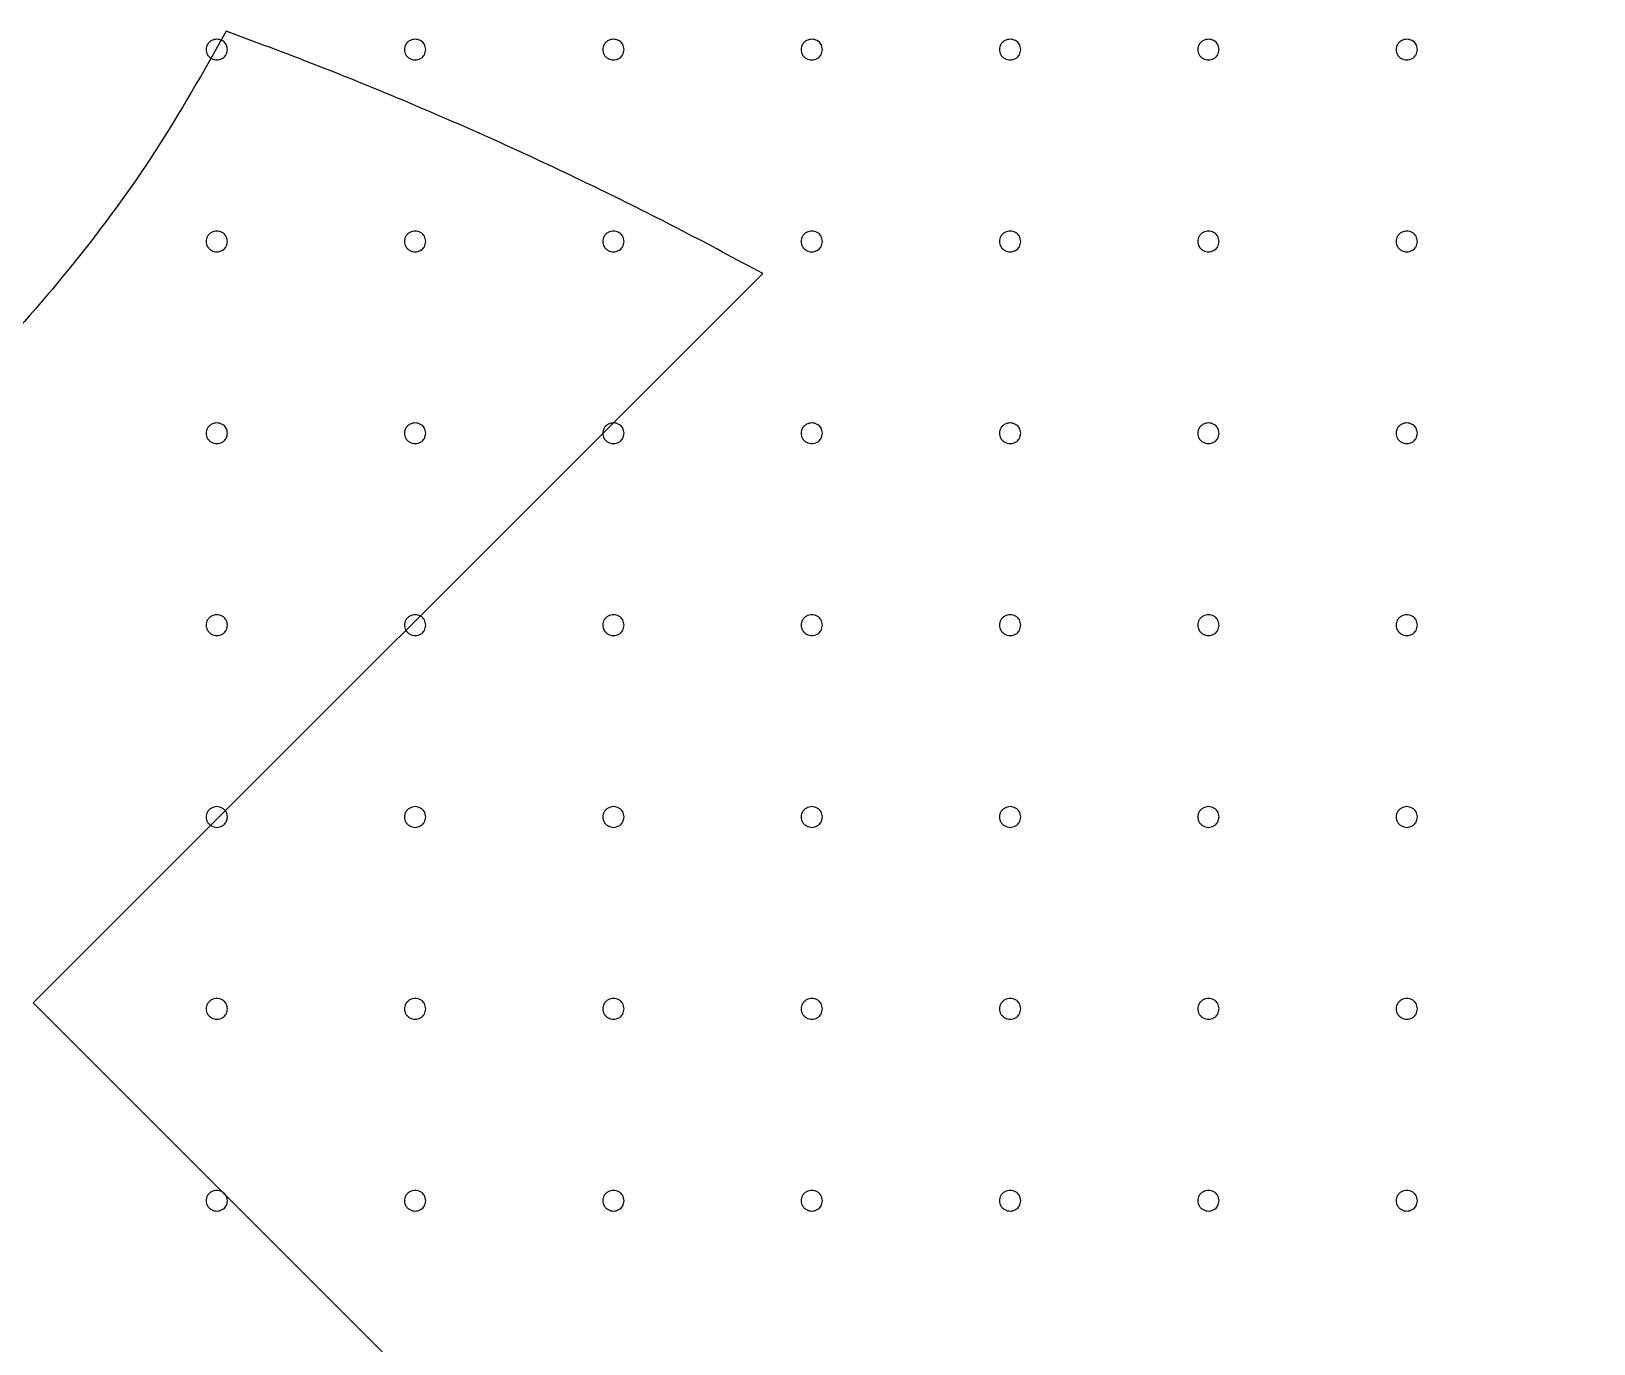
# Model space of a CAD drawing. Extents: x 0 to 210, y 0 to 204.
# Drawn here: x 134.92 to 177.15, y 168.16 to 203.64 of the extents above; entities that cross this region are included whole.
import ezdxf

# ---------------------------------------------------------------- set-up
doc = ezdxf.new("R2010")
doc.units = 0
doc.layers.add('Capa_1', color=7, linetype='CONTINUOUS')

msp = doc.modelspace()

# ---------------------------------------------------------------- linework, layer by layer
at = {"layer": 'Capa_1', "color": 7}
for p, q in [((140.22437, 203.145772), (140.22437, 203.145772)), ((145.58492, 203.145772), (145.58492, 203.145772)), ((150.945473, 203.145772), (150.945473, 203.145772)), ((156.306022, 203.145772), (156.306022, 203.145772)), ((161.666572, 203.145772), (161.666572, 203.145772)), ((167.027122, 203.145772), (167.027122, 203.145772)), ((172.387674, 203.145772), (172.387674, 203.145772)), ((140.22437, 197.958985), (140.22437, 197.958985)), ((145.58492, 197.958985), (145.58492, 197.958985)), ((150.945473, 197.958985), (150.945473, 197.958985)), ((156.306022, 197.958985), (156.306022, 197.958985)), ((161.666572, 197.958985), (161.666572, 197.958985)), ((167.027122, 197.958985), (167.027122, 197.958985)), ((172.387674, 197.958985), (172.387674, 197.958985)), ((134.974982, 177.373901), (154.691402, 197.090318)), ((140.22437, 192.772198), (140.22437, 192.772198)), ((145.58492, 192.772198), (145.58492, 192.772198)), ((150.945473, 192.772198), (150.945473, 192.772198)), ((156.306022, 192.772198), (156.306022, 192.772198)), ((161.666572, 192.772198), (161.666572, 192.772198)), ((167.027122, 192.772198), (167.027122, 192.772198)), ((172.387674, 192.772198), (172.387674, 192.772198)), ((140.22437, 187.585411), (140.22437, 187.585411)), ((145.58492, 187.585411), (145.58492, 187.585411)), ((150.945473, 187.585411), (150.945473, 187.585411)), ((156.306022, 187.585411), (156.306022, 187.585411)), ((161.666572, 187.585411), (161.666572, 187.585411)), ((167.027122, 187.585411), (167.027122, 187.585411)), ((172.387674, 187.585411), (172.387674, 187.585411)), ((140.22437, 182.398624), (140.22437, 182.398624)), ((145.58492, 182.398624), (145.58492, 182.398624)), ((150.945473, 182.398624), (150.945473, 182.398624)), ((156.306022, 182.398624), (156.306022, 182.398624)), ((161.666572, 182.398624), (161.666572, 182.398624)), ((167.027122, 182.398624), (167.027122, 182.398624)), ((172.387674, 182.398624), (172.387674, 182.398624)), ((177.151769, 135.197111), (134.974982, 177.373901)), ((140.22437, 177.211838), (140.22437, 177.211838)), ((145.58492, 177.211838), (145.58492, 177.211838)), ((150.945473, 177.211838), (150.945473, 177.211838)), ((156.306022, 177.211838), (156.306022, 177.211838)), ((161.666572, 177.211838), (161.666572, 177.211838)), ((167.027122, 177.211838), (167.027122, 177.211838)), ((172.387674, 177.211838), (172.387674, 177.211838)), ((140.22437, 172.025051), (140.22437, 172.025051)), ((145.58492, 172.025051), (145.58492, 172.025051)), ((150.945473, 172.025051), (150.945473, 172.025051)), ((156.306022, 172.025051), (156.306022, 172.025051)), ((161.666572, 172.025051), (161.666572, 172.025051)), ((167.027122, 172.025051), (167.027122, 172.025051)), ((172.387674, 172.025051), (172.387674, 172.025051))]:
    msp.add_line(p, q, dxfattribs=at)
for points, knots in [([(140.189481, 203.642065), (139.570744, 202.548113), (138.339965, 200.372046), (136.125327, 197.359859), (133.714665, 194.615142), (131.112445, 192.153497), (128.354792, 189.969594), (125.192452, 187.889808), (121.594968, 186.000016), (117.54841, 184.40738), (113.851261, 183.399613), (110.590991, 182.822848), (107.809744, 182.515443), (105.93922, 182.476308), (104.999897, 182.456656)], [0, 0, 0, 0, 3.767616, 7.494463, 11.191232, 14.714471, 18.225557, 21.730868, 26.055297, 30.39162, 34.752331, 37.525761, 40.318831, 43.136257, 43.136257, 43.136257, 43.136257]), ([(154.691402, 197.090318), (153.966793, 197.480079), (152.517799, 198.25948), (150.310397, 199.363126), (147.967289, 200.471675), (145.481686, 201.568654), (142.853469, 202.650858), (141.077575, 203.311626), (140.189481, 203.642065)], [0, 0, 0, 0, 2.468232, 4.935703, 7.402758, 10.243951, 13.085563, 15.928115, 15.928115, 15.928115, 15.928115]), ([(140.22437, 203.145772), (140.216305, 203.096338), (140.200298, 202.99824), (140.084664, 202.891787), (139.960351, 202.859508), (139.859732, 202.872438), (139.789287, 202.900581), (139.728688, 202.945441), (139.682134, 203.004047), (139.652816, 203.072369), (139.642777, 203.145772), (139.652817, 203.219174), (139.682134, 203.287496), (139.728689, 203.346101), (139.789288, 203.39096), (139.859732, 203.419103), (139.960351, 203.432033), (140.084663, 203.399754), (140.200297, 203.293302), (140.216304, 203.195205), (140.22437, 203.145772)], [0, 0, 0, 0, 0.146605, 0.290931, 0.441768, 0.517413, 0.592123, 0.666911, 0.741063, 0.814052, 0.887328, 0.960604, 1.033593, 1.107744, 1.182532, 1.257241, 1.332887, 1.483723, 1.628047, 1.774652, 1.774652, 1.774652, 1.774652]), ([(145.58492, 203.145772), (145.576854, 203.096338), (145.560848, 202.99824), (145.445214, 202.891787), (145.320901, 202.859508), (145.220282, 202.872438), (145.149837, 202.900581), (145.089238, 202.945441), (145.042683, 203.004047), (145.013366, 203.072369), (145.003327, 203.145772), (145.013366, 203.219174), (145.042684, 203.287496), (145.089239, 203.346101), (145.149837, 203.39096), (145.220282, 203.419103), (145.320901, 203.432033), (145.445213, 203.399754), (145.560847, 203.293302), (145.576854, 203.195205), (145.58492, 203.145772)], [0, 0, 0, 0, 0.146605, 0.290931, 0.441768, 0.517413, 0.592123, 0.666911, 0.741063, 0.814052, 0.887328, 0.960604, 1.033593, 1.107744, 1.182532, 1.257241, 1.332887, 1.483723, 1.628047, 1.774652, 1.774652, 1.774652, 1.774652]), ([(150.945473, 203.145772), (150.937407, 203.096338), (150.9214, 202.99824), (150.805766, 202.891787), (150.681453, 202.859508), (150.580834, 202.872438), (150.510389, 202.900581), (150.44979, 202.945441), (150.403236, 203.004047), (150.373918, 203.072369), (150.363879, 203.145772), (150.373919, 203.219174), (150.403237, 203.287496), (150.449791, 203.346101), (150.51039, 203.39096), (150.580834, 203.419103), (150.681453, 203.432033), (150.805765, 203.399754), (150.921399, 203.293302), (150.937406, 203.195205), (150.945473, 203.145772)], [0, 0, 0, 0, 0.146605, 0.290931, 0.441768, 0.517413, 0.592123, 0.666911, 0.741063, 0.814052, 0.887328, 0.960604, 1.033593, 1.107744, 1.182532, 1.257241, 1.332887, 1.483723, 1.628047, 1.774652, 1.774652, 1.774652, 1.774652]), ([(156.306022, 203.145772), (156.297956, 203.096338), (156.28195, 202.99824), (156.166316, 202.891787), (156.042003, 202.859508), (155.941384, 202.872438), (155.870939, 202.900581), (155.81034, 202.945441), (155.763785, 203.004047), (155.734468, 203.072369), (155.724429, 203.145772), (155.734469, 203.219174), (155.763786, 203.287496), (155.810341, 203.346101), (155.87094, 203.39096), (155.941384, 203.419103), (156.042003, 203.432033), (156.166315, 203.399754), (156.281949, 203.293302), (156.297956, 203.195205), (156.306022, 203.145772)], [0, 0, 0, 0, 0.146605, 0.290931, 0.441768, 0.517413, 0.592123, 0.666911, 0.741063, 0.814052, 0.887328, 0.960604, 1.033593, 1.107744, 1.182532, 1.257241, 1.332887, 1.483723, 1.628047, 1.774652, 1.774652, 1.774652, 1.774652]), ([(161.666572, 203.145772), (161.658506, 203.096338), (161.6425, 202.99824), (161.526865, 202.891787), (161.402553, 202.859508), (161.301934, 202.872438), (161.231489, 202.900581), (161.17089, 202.945441), (161.124335, 203.004047), (161.095018, 203.072369), (161.084978, 203.145772), (161.095018, 203.219174), (161.124336, 203.287496), (161.170891, 203.346101), (161.231489, 203.39096), (161.301934, 203.419103), (161.402552, 203.432033), (161.526865, 203.399754), (161.642499, 203.293302), (161.658506, 203.195205), (161.666572, 203.145772)], [0, 0, 0, 0, 0.146605, 0.290931, 0.441768, 0.517413, 0.592123, 0.666911, 0.741063, 0.814052, 0.887328, 0.960604, 1.033593, 1.107744, 1.182532, 1.257241, 1.332887, 1.483723, 1.628047, 1.774652, 1.774652, 1.774652, 1.774652]), ([(167.027122, 203.145772), (167.019056, 203.096338), (167.00305, 202.99824), (166.887415, 202.891787), (166.763102, 202.859508), (166.662483, 202.872438), (166.592038, 202.900581), (166.531439, 202.945441), (166.484885, 203.004047), (166.455568, 203.072369), (166.445528, 203.145772), (166.455568, 203.219174), (166.484886, 203.287496), (166.53144, 203.346101), (166.592039, 203.39096), (166.662484, 203.419103), (166.763102, 203.432033), (166.887414, 203.399754), (167.003049, 203.293302), (167.019056, 203.195205), (167.027122, 203.145772)], [0, 0, 0, 0, 0.146605, 0.290931, 0.441768, 0.517413, 0.592123, 0.666911, 0.741063, 0.814052, 0.887328, 0.960604, 1.033593, 1.107744, 1.182532, 1.257241, 1.332887, 1.483723, 1.628047, 1.774652, 1.774652, 1.774652, 1.774652]), ([(172.387674, 203.145772), (172.379608, 203.096338), (172.363602, 202.99824), (172.247968, 202.891787), (172.123655, 202.859508), (172.023036, 202.872438), (171.952591, 202.900581), (171.891992, 202.945441), (171.845437, 203.004047), (171.81612, 203.072369), (171.80608, 203.145772), (171.81612, 203.219174), (171.845438, 203.287496), (171.891993, 203.346101), (171.952591, 203.39096), (172.023036, 203.419103), (172.123655, 203.432033), (172.247967, 203.399754), (172.363601, 203.293302), (172.379608, 203.195205), (172.387674, 203.145772)], [0, 0, 0, 0, 0.146605, 0.290931, 0.441768, 0.517413, 0.592123, 0.666911, 0.741063, 0.814052, 0.887328, 0.960604, 1.033593, 1.107744, 1.182532, 1.257241, 1.332887, 1.483723, 1.628047, 1.774652, 1.774652, 1.774652, 1.774652]), ([(140.22437, 197.958985), (140.216305, 197.909551), (140.200298, 197.811453), (140.084664, 197.705), (139.960351, 197.672721), (139.859732, 197.685651), (139.789287, 197.713795), (139.728688, 197.758654), (139.682134, 197.81726), (139.652816, 197.885582), (139.642777, 197.958985), (139.652817, 198.032387), (139.682134, 198.100709), (139.728689, 198.159314), (139.789288, 198.204173), (139.859732, 198.232316), (139.960351, 198.245246), (140.084663, 198.212967), (140.200297, 198.106515), (140.216304, 198.008418), (140.22437, 197.958985)], [0, 0, 0, 0, 0.146605, 0.290931, 0.441768, 0.517413, 0.592123, 0.666911, 0.741063, 0.814052, 0.887328, 0.960604, 1.033593, 1.107744, 1.182532, 1.257241, 1.332887, 1.483723, 1.628047, 1.774652, 1.774652, 1.774652, 1.774652]), ([(145.58492, 197.958985), (145.576854, 197.909551), (145.560848, 197.811453), (145.445214, 197.705), (145.320901, 197.672721), (145.220282, 197.685651), (145.149837, 197.713795), (145.089238, 197.758654), (145.042683, 197.81726), (145.013366, 197.885582), (145.003327, 197.958985), (145.013366, 198.032387), (145.042684, 198.100709), (145.089239, 198.159314), (145.149837, 198.204173), (145.220282, 198.232316), (145.320901, 198.245246), (145.445213, 198.212967), (145.560847, 198.106515), (145.576854, 198.008418), (145.58492, 197.958985)], [0, 0, 0, 0, 0.146605, 0.290931, 0.441768, 0.517413, 0.592123, 0.666911, 0.741063, 0.814052, 0.887328, 0.960604, 1.033593, 1.107744, 1.182532, 1.257241, 1.332887, 1.483723, 1.628047, 1.774652, 1.774652, 1.774652, 1.774652]), ([(150.945473, 197.958985), (150.937407, 197.909551), (150.9214, 197.811453), (150.805766, 197.705), (150.681453, 197.672721), (150.580834, 197.685651), (150.510389, 197.713795), (150.44979, 197.758654), (150.403236, 197.81726), (150.373918, 197.885582), (150.363879, 197.958985), (150.373919, 198.032387), (150.403237, 198.100709), (150.449791, 198.159314), (150.51039, 198.204173), (150.580834, 198.232316), (150.681453, 198.245246), (150.805765, 198.212967), (150.921399, 198.106515), (150.937406, 198.008418), (150.945473, 197.958985)], [0, 0, 0, 0, 0.146605, 0.290931, 0.441768, 0.517413, 0.592123, 0.666911, 0.741063, 0.814052, 0.887328, 0.960604, 1.033593, 1.107744, 1.182532, 1.257241, 1.332887, 1.483723, 1.628047, 1.774652, 1.774652, 1.774652, 1.774652]), ([(156.306022, 197.958985), (156.297956, 197.909551), (156.28195, 197.811453), (156.166316, 197.705), (156.042003, 197.672721), (155.941384, 197.685651), (155.870939, 197.713795), (155.81034, 197.758654), (155.763785, 197.81726), (155.734468, 197.885582), (155.724429, 197.958985), (155.734469, 198.032387), (155.763786, 198.100709), (155.810341, 198.159314), (155.87094, 198.204173), (155.941384, 198.232316), (156.042003, 198.245246), (156.166315, 198.212967), (156.281949, 198.106515), (156.297956, 198.008418), (156.306022, 197.958985)], [0, 0, 0, 0, 0.146605, 0.290931, 0.441768, 0.517413, 0.592123, 0.666911, 0.741063, 0.814052, 0.887328, 0.960604, 1.033593, 1.107744, 1.182532, 1.257241, 1.332887, 1.483723, 1.628047, 1.774652, 1.774652, 1.774652, 1.774652]), ([(161.666572, 197.958985), (161.658506, 197.909551), (161.6425, 197.811453), (161.526865, 197.705), (161.402553, 197.672721), (161.301934, 197.685651), (161.231489, 197.713795), (161.17089, 197.758654), (161.124335, 197.81726), (161.095018, 197.885582), (161.084978, 197.958985), (161.095018, 198.032387), (161.124336, 198.100709), (161.170891, 198.159314), (161.231489, 198.204173), (161.301934, 198.232316), (161.402552, 198.245246), (161.526865, 198.212967), (161.642499, 198.106515), (161.658506, 198.008418), (161.666572, 197.958985)], [0, 0, 0, 0, 0.146605, 0.290931, 0.441768, 0.517413, 0.592123, 0.666911, 0.741063, 0.814052, 0.887328, 0.960604, 1.033593, 1.107744, 1.182532, 1.257241, 1.332887, 1.483723, 1.628047, 1.774652, 1.774652, 1.774652, 1.774652]), ([(167.027122, 197.958985), (167.019056, 197.909551), (167.00305, 197.811453), (166.887415, 197.705), (166.763102, 197.672721), (166.662483, 197.685651), (166.592038, 197.713795), (166.531439, 197.758654), (166.484885, 197.81726), (166.455568, 197.885582), (166.445528, 197.958985), (166.455568, 198.032387), (166.484886, 198.100709), (166.53144, 198.159314), (166.592039, 198.204173), (166.662484, 198.232316), (166.763102, 198.245246), (166.887414, 198.212967), (167.003049, 198.106515), (167.019056, 198.008418), (167.027122, 197.958985)], [0, 0, 0, 0, 0.146605, 0.290931, 0.441768, 0.517413, 0.592123, 0.666911, 0.741063, 0.814052, 0.887328, 0.960604, 1.033593, 1.107744, 1.182532, 1.257241, 1.332887, 1.483723, 1.628047, 1.774652, 1.774652, 1.774652, 1.774652]), ([(172.387674, 197.958985), (172.379608, 197.909551), (172.363602, 197.811453), (172.247968, 197.705), (172.123655, 197.672721), (172.023036, 197.685651), (171.952591, 197.713795), (171.891992, 197.758654), (171.845437, 197.81726), (171.81612, 197.885582), (171.80608, 197.958985), (171.81612, 198.032387), (171.845438, 198.100709), (171.891993, 198.159314), (171.952591, 198.204173), (172.023036, 198.232316), (172.123655, 198.245246), (172.247967, 198.212967), (172.363601, 198.106515), (172.379608, 198.008418), (172.387674, 197.958985)], [0, 0, 0, 0, 0.146605, 0.290931, 0.441768, 0.517413, 0.592123, 0.666911, 0.741063, 0.814052, 0.887328, 0.960604, 1.033593, 1.107744, 1.182532, 1.257241, 1.332887, 1.483723, 1.628047, 1.774652, 1.774652, 1.774652, 1.774652]), ([(140.22437, 192.772198), (140.216305, 192.722764), (140.200298, 192.624666), (140.084664, 192.518213), (139.960351, 192.485934), (139.859732, 192.498864), (139.789287, 192.527007), (139.728688, 192.571867), (139.682134, 192.630473), (139.652816, 192.698795), (139.642777, 192.772198), (139.652817, 192.8456), (139.682134, 192.913922), (139.728689, 192.972527), (139.789288, 193.017386), (139.859732, 193.045529), (139.960351, 193.058459), (140.084663, 193.02618), (140.200297, 192.919728), (140.216304, 192.821631), (140.22437, 192.772198)], [0, 0, 0, 0, 0.146605, 0.290931, 0.441768, 0.517413, 0.592123, 0.666911, 0.741063, 0.814052, 0.887328, 0.960604, 1.033593, 1.107744, 1.182532, 1.257241, 1.332887, 1.483723, 1.628047, 1.774652, 1.774652, 1.774652, 1.774652]), ([(145.58492, 192.772198), (145.576854, 192.722764), (145.560848, 192.624666), (145.445214, 192.518213), (145.320901, 192.485934), (145.220282, 192.498864), (145.149837, 192.527007), (145.089238, 192.571867), (145.042683, 192.630473), (145.013366, 192.698795), (145.003327, 192.772198), (145.013366, 192.8456), (145.042684, 192.913922), (145.089239, 192.972527), (145.149837, 193.017386), (145.220282, 193.045529), (145.320901, 193.058459), (145.445213, 193.02618), (145.560847, 192.919728), (145.576854, 192.821631), (145.58492, 192.772198)], [0, 0, 0, 0, 0.146605, 0.290931, 0.441768, 0.517413, 0.592123, 0.666911, 0.741063, 0.814052, 0.887328, 0.960604, 1.033593, 1.107744, 1.182532, 1.257241, 1.332887, 1.483723, 1.628047, 1.774652, 1.774652, 1.774652, 1.774652]), ([(150.945473, 192.772198), (150.937407, 192.722764), (150.9214, 192.624666), (150.805766, 192.518213), (150.681453, 192.485934), (150.580834, 192.498864), (150.510389, 192.527007), (150.44979, 192.571867), (150.403236, 192.630473), (150.373918, 192.698795), (150.363879, 192.772198), (150.373919, 192.8456), (150.403237, 192.913922), (150.449791, 192.972527), (150.51039, 193.017386), (150.580834, 193.045529), (150.681453, 193.058459), (150.805765, 193.02618), (150.921399, 192.919728), (150.937406, 192.821631), (150.945473, 192.772198)], [0, 0, 0, 0, 0.146605, 0.290931, 0.441768, 0.517413, 0.592123, 0.666911, 0.741063, 0.814052, 0.887328, 0.960604, 1.033593, 1.107744, 1.182532, 1.257241, 1.332887, 1.483723, 1.628047, 1.774652, 1.774652, 1.774652, 1.774652]), ([(156.306022, 192.772198), (156.297956, 192.722764), (156.28195, 192.624666), (156.166316, 192.518213), (156.042003, 192.485934), (155.941384, 192.498864), (155.870939, 192.527007), (155.81034, 192.571867), (155.763785, 192.630473), (155.734468, 192.698795), (155.724429, 192.772198), (155.734469, 192.8456), (155.763786, 192.913922), (155.810341, 192.972527), (155.87094, 193.017386), (155.941384, 193.045529), (156.042003, 193.058459), (156.166315, 193.02618), (156.281949, 192.919728), (156.297956, 192.821631), (156.306022, 192.772198)], [0, 0, 0, 0, 0.146605, 0.290931, 0.441768, 0.517413, 0.592123, 0.666911, 0.741063, 0.814052, 0.887328, 0.960604, 1.033593, 1.107744, 1.182532, 1.257241, 1.332887, 1.483723, 1.628047, 1.774652, 1.774652, 1.774652, 1.774652]), ([(161.666572, 192.772198), (161.658506, 192.722764), (161.6425, 192.624666), (161.526865, 192.518213), (161.402553, 192.485934), (161.301934, 192.498864), (161.231489, 192.527007), (161.17089, 192.571867), (161.124335, 192.630473), (161.095018, 192.698795), (161.084978, 192.772198), (161.095018, 192.8456), (161.124336, 192.913922), (161.170891, 192.972527), (161.231489, 193.017386), (161.301934, 193.045529), (161.402552, 193.058459), (161.526865, 193.02618), (161.642499, 192.919728), (161.658506, 192.821631), (161.666572, 192.772198)], [0, 0, 0, 0, 0.146605, 0.290931, 0.441768, 0.517413, 0.592123, 0.666911, 0.741063, 0.814052, 0.887328, 0.960604, 1.033593, 1.107744, 1.182532, 1.257241, 1.332887, 1.483723, 1.628047, 1.774652, 1.774652, 1.774652, 1.774652]), ([(167.027122, 192.772198), (167.019056, 192.722764), (167.00305, 192.624666), (166.887415, 192.518213), (166.763102, 192.485934), (166.662483, 192.498864), (166.592038, 192.527007), (166.531439, 192.571867), (166.484885, 192.630473), (166.455568, 192.698795), (166.445528, 192.772198), (166.455568, 192.8456), (166.484886, 192.913922), (166.53144, 192.972527), (166.592039, 193.017386), (166.662484, 193.045529), (166.763102, 193.058459), (166.887414, 193.02618), (167.003049, 192.919728), (167.019056, 192.821631), (167.027122, 192.772198)], [0, 0, 0, 0, 0.146605, 0.290931, 0.441768, 0.517413, 0.592123, 0.666911, 0.741063, 0.814052, 0.887328, 0.960604, 1.033593, 1.107744, 1.182532, 1.257241, 1.332887, 1.483723, 1.628047, 1.774652, 1.774652, 1.774652, 1.774652]), ([(172.387674, 192.772198), (172.379608, 192.722764), (172.363602, 192.624666), (172.247968, 192.518213), (172.123655, 192.485934), (172.023036, 192.498864), (171.952591, 192.527007), (171.891992, 192.571867), (171.845437, 192.630473), (171.81612, 192.698795), (171.80608, 192.772198), (171.81612, 192.8456), (171.845438, 192.913922), (171.891993, 192.972527), (171.952591, 193.017386), (172.023036, 193.045529), (172.123655, 193.058459), (172.247967, 193.02618), (172.363601, 192.919728), (172.379608, 192.821631), (172.387674, 192.772198)], [0, 0, 0, 0, 0.146605, 0.290931, 0.441768, 0.517413, 0.592123, 0.666911, 0.741063, 0.814052, 0.887328, 0.960604, 1.033593, 1.107744, 1.182532, 1.257241, 1.332887, 1.483723, 1.628047, 1.774652, 1.774652, 1.774652, 1.774652]), ([(140.22437, 187.585411), (140.216305, 187.535978), (140.200298, 187.43788), (140.084664, 187.331427), (139.960351, 187.299147), (139.859732, 187.312077), (139.789287, 187.340221), (139.728688, 187.385081), (139.682134, 187.443686), (139.652816, 187.512008), (139.642777, 187.585411), (139.652817, 187.658813), (139.682134, 187.727135), (139.728689, 187.78574), (139.789288, 187.830599), (139.859732, 187.858742), (139.960351, 187.871673), (140.084663, 187.839393), (140.200297, 187.732941), (140.216304, 187.634844), (140.22437, 187.585411)], [0, 0, 0, 0, 0.146605, 0.290931, 0.441768, 0.517413, 0.592123, 0.666911, 0.741063, 0.814052, 0.887328, 0.960604, 1.033593, 1.107744, 1.182532, 1.257241, 1.332887, 1.483723, 1.628047, 1.774652, 1.774652, 1.774652, 1.774652]), ([(145.58492, 187.585411), (145.576854, 187.535978), (145.560848, 187.43788), (145.445214, 187.331427), (145.320901, 187.299147), (145.220282, 187.312077), (145.149837, 187.340221), (145.089238, 187.385081), (145.042683, 187.443686), (145.013366, 187.512008), (145.003327, 187.585411), (145.013366, 187.658813), (145.042684, 187.727135), (145.089239, 187.78574), (145.149837, 187.830599), (145.220282, 187.858742), (145.320901, 187.871673), (145.445213, 187.839393), (145.560847, 187.732941), (145.576854, 187.634844), (145.58492, 187.585411)], [0, 0, 0, 0, 0.146605, 0.290931, 0.441768, 0.517413, 0.592123, 0.666911, 0.741063, 0.814052, 0.887328, 0.960604, 1.033593, 1.107744, 1.182532, 1.257241, 1.332887, 1.483723, 1.628047, 1.774652, 1.774652, 1.774652, 1.774652]), ([(150.945473, 187.585411), (150.937407, 187.535978), (150.9214, 187.43788), (150.805766, 187.331427), (150.681453, 187.299147), (150.580834, 187.312077), (150.510389, 187.340221), (150.44979, 187.385081), (150.403236, 187.443686), (150.373918, 187.512008), (150.363879, 187.585411), (150.373919, 187.658813), (150.403237, 187.727135), (150.449791, 187.78574), (150.51039, 187.830599), (150.580834, 187.858742), (150.681453, 187.871673), (150.805765, 187.839393), (150.921399, 187.732941), (150.937406, 187.634844), (150.945473, 187.585411)], [0, 0, 0, 0, 0.146605, 0.290931, 0.441768, 0.517413, 0.592123, 0.666911, 0.741063, 0.814052, 0.887328, 0.960604, 1.033593, 1.107744, 1.182532, 1.257241, 1.332887, 1.483723, 1.628047, 1.774652, 1.774652, 1.774652, 1.774652]), ([(156.306022, 187.585411), (156.297956, 187.535978), (156.28195, 187.43788), (156.166316, 187.331427), (156.042003, 187.299147), (155.941384, 187.312077), (155.870939, 187.340221), (155.81034, 187.385081), (155.763785, 187.443686), (155.734468, 187.512008), (155.724429, 187.585411), (155.734469, 187.658813), (155.763786, 187.727135), (155.810341, 187.78574), (155.87094, 187.830599), (155.941384, 187.858742), (156.042003, 187.871673), (156.166315, 187.839393), (156.281949, 187.732941), (156.297956, 187.634844), (156.306022, 187.585411)], [0, 0, 0, 0, 0.146605, 0.290931, 0.441768, 0.517413, 0.592123, 0.666911, 0.741063, 0.814052, 0.887328, 0.960604, 1.033593, 1.107744, 1.182532, 1.257241, 1.332887, 1.483723, 1.628047, 1.774652, 1.774652, 1.774652, 1.774652]), ([(161.666572, 187.585411), (161.658506, 187.535978), (161.6425, 187.43788), (161.526865, 187.331427), (161.402553, 187.299147), (161.301934, 187.312077), (161.231489, 187.340221), (161.17089, 187.385081), (161.124335, 187.443686), (161.095018, 187.512008), (161.084978, 187.585411), (161.095018, 187.658813), (161.124336, 187.727135), (161.170891, 187.78574), (161.231489, 187.830599), (161.301934, 187.858742), (161.402552, 187.871673), (161.526865, 187.839393), (161.642499, 187.732941), (161.658506, 187.634844), (161.666572, 187.585411)], [0, 0, 0, 0, 0.146605, 0.290931, 0.441768, 0.517413, 0.592123, 0.666911, 0.741063, 0.814052, 0.887328, 0.960604, 1.033593, 1.107744, 1.182532, 1.257241, 1.332887, 1.483723, 1.628047, 1.774652, 1.774652, 1.774652, 1.774652]), ([(167.027122, 187.585411), (167.019056, 187.535978), (167.00305, 187.43788), (166.887415, 187.331427), (166.763102, 187.299147), (166.662483, 187.312077), (166.592038, 187.340221), (166.531439, 187.385081), (166.484885, 187.443686), (166.455568, 187.512008), (166.445528, 187.585411), (166.455568, 187.658813), (166.484886, 187.727135), (166.53144, 187.78574), (166.592039, 187.830599), (166.662484, 187.858742), (166.763102, 187.871673), (166.887414, 187.839393), (167.003049, 187.732941), (167.019056, 187.634844), (167.027122, 187.585411)], [0, 0, 0, 0, 0.146605, 0.290931, 0.441768, 0.517413, 0.592123, 0.666911, 0.741063, 0.814052, 0.887328, 0.960604, 1.033593, 1.107744, 1.182532, 1.257241, 1.332887, 1.483723, 1.628047, 1.774652, 1.774652, 1.774652, 1.774652]), ([(172.387674, 187.585411), (172.379608, 187.535978), (172.363602, 187.43788), (172.247968, 187.331427), (172.123655, 187.299147), (172.023036, 187.312077), (171.952591, 187.340221), (171.891992, 187.385081), (171.845437, 187.443686), (171.81612, 187.512008), (171.80608, 187.585411), (171.81612, 187.658813), (171.845438, 187.727135), (171.891993, 187.78574), (171.952591, 187.830599), (172.023036, 187.858742), (172.123655, 187.871673), (172.247967, 187.839393), (172.363601, 187.732941), (172.379608, 187.634844), (172.387674, 187.585411)], [0, 0, 0, 0, 0.146605, 0.290931, 0.441768, 0.517413, 0.592123, 0.666911, 0.741063, 0.814052, 0.887328, 0.960604, 1.033593, 1.107744, 1.182532, 1.257241, 1.332887, 1.483723, 1.628047, 1.774652, 1.774652, 1.774652, 1.774652]), ([(140.22437, 182.398624), (140.216305, 182.349191), (140.200298, 182.251093), (140.084664, 182.144639), (139.960351, 182.11236), (139.859732, 182.12529), (139.789287, 182.153434), (139.728688, 182.198294), (139.682134, 182.256899), (139.652816, 182.325221), (139.642777, 182.398624), (139.652817, 182.472026), (139.682134, 182.540348), (139.728689, 182.598953), (139.789288, 182.643812), (139.859732, 182.671955), (139.960351, 182.684886), (140.084663, 182.652606), (140.200297, 182.546154), (140.216304, 182.448057), (140.22437, 182.398624)], [0, 0, 0, 0, 0.146605, 0.290931, 0.441768, 0.517413, 0.592123, 0.666911, 0.741063, 0.814052, 0.887328, 0.960604, 1.033593, 1.107744, 1.182532, 1.257241, 1.332887, 1.483723, 1.628047, 1.774652, 1.774652, 1.774652, 1.774652]), ([(145.58492, 182.398624), (145.576854, 182.349191), (145.560848, 182.251093), (145.445214, 182.144639), (145.320901, 182.11236), (145.220282, 182.12529), (145.149837, 182.153434), (145.089238, 182.198294), (145.042683, 182.256899), (145.013366, 182.325221), (145.003327, 182.398624), (145.013366, 182.472026), (145.042684, 182.540348), (145.089239, 182.598953), (145.149837, 182.643812), (145.220282, 182.671955), (145.320901, 182.684886), (145.445213, 182.652606), (145.560847, 182.546154), (145.576854, 182.448057), (145.58492, 182.398624)], [0, 0, 0, 0, 0.146605, 0.290931, 0.441768, 0.517413, 0.592123, 0.666911, 0.741063, 0.814052, 0.887328, 0.960604, 1.033593, 1.107744, 1.182532, 1.257241, 1.332887, 1.483723, 1.628047, 1.774652, 1.774652, 1.774652, 1.774652]), ([(150.945473, 182.398624), (150.937407, 182.349191), (150.9214, 182.251093), (150.805766, 182.144639), (150.681453, 182.11236), (150.580834, 182.12529), (150.510389, 182.153434), (150.44979, 182.198294), (150.403236, 182.256899), (150.373918, 182.325221), (150.363879, 182.398624), (150.373919, 182.472026), (150.403237, 182.540348), (150.449791, 182.598953), (150.51039, 182.643812), (150.580834, 182.671955), (150.681453, 182.684886), (150.805765, 182.652606), (150.921399, 182.546154), (150.937406, 182.448057), (150.945473, 182.398624)], [0, 0, 0, 0, 0.146605, 0.290931, 0.441768, 0.517413, 0.592123, 0.666911, 0.741063, 0.814052, 0.887328, 0.960604, 1.033593, 1.107744, 1.182532, 1.257241, 1.332887, 1.483723, 1.628047, 1.774652, 1.774652, 1.774652, 1.774652]), ([(156.306022, 182.398624), (156.297956, 182.349191), (156.28195, 182.251093), (156.166316, 182.144639), (156.042003, 182.11236), (155.941384, 182.12529), (155.870939, 182.153434), (155.81034, 182.198294), (155.763785, 182.256899), (155.734468, 182.325221), (155.724429, 182.398624), (155.734469, 182.472026), (155.763786, 182.540348), (155.810341, 182.598953), (155.87094, 182.643812), (155.941384, 182.671955), (156.042003, 182.684886), (156.166315, 182.652606), (156.281949, 182.546154), (156.297956, 182.448057), (156.306022, 182.398624)], [0, 0, 0, 0, 0.146605, 0.290931, 0.441768, 0.517413, 0.592123, 0.666911, 0.741063, 0.814052, 0.887328, 0.960604, 1.033593, 1.107744, 1.182532, 1.257241, 1.332887, 1.483723, 1.628047, 1.774652, 1.774652, 1.774652, 1.774652]), ([(161.666572, 182.398624), (161.658506, 182.349191), (161.6425, 182.251093), (161.526865, 182.144639), (161.402553, 182.11236), (161.301934, 182.12529), (161.231489, 182.153434), (161.17089, 182.198294), (161.124335, 182.256899), (161.095018, 182.325221), (161.084978, 182.398624), (161.095018, 182.472026), (161.124336, 182.540348), (161.170891, 182.598953), (161.231489, 182.643812), (161.301934, 182.671955), (161.402552, 182.684886), (161.526865, 182.652606), (161.642499, 182.546154), (161.658506, 182.448057), (161.666572, 182.398624)], [0, 0, 0, 0, 0.146605, 0.290931, 0.441768, 0.517413, 0.592123, 0.666911, 0.741063, 0.814052, 0.887328, 0.960604, 1.033593, 1.107744, 1.182532, 1.257241, 1.332887, 1.483723, 1.628047, 1.774652, 1.774652, 1.774652, 1.774652]), ([(167.027122, 182.398624), (167.019056, 182.349191), (167.00305, 182.251093), (166.887415, 182.144639), (166.763102, 182.11236), (166.662483, 182.12529), (166.592038, 182.153434), (166.531439, 182.198294), (166.484885, 182.256899), (166.455568, 182.325221), (166.445528, 182.398624), (166.455568, 182.472026), (166.484886, 182.540348), (166.53144, 182.598953), (166.592039, 182.643812), (166.662484, 182.671955), (166.763102, 182.684886), (166.887414, 182.652606), (167.003049, 182.546154), (167.019056, 182.448057), (167.027122, 182.398624)], [0, 0, 0, 0, 0.146605, 0.290931, 0.441768, 0.517413, 0.592123, 0.666911, 0.741063, 0.814052, 0.887328, 0.960604, 1.033593, 1.107744, 1.182532, 1.257241, 1.332887, 1.483723, 1.628047, 1.774652, 1.774652, 1.774652, 1.774652]), ([(172.387674, 182.398624), (172.379608, 182.349191), (172.363602, 182.251093), (172.247968, 182.144639), (172.123655, 182.11236), (172.023036, 182.12529), (171.952591, 182.153434), (171.891992, 182.198294), (171.845437, 182.256899), (171.81612, 182.325221), (171.80608, 182.398624), (171.81612, 182.472026), (171.845438, 182.540348), (171.891993, 182.598953), (171.952591, 182.643812), (172.023036, 182.671955), (172.123655, 182.684886), (172.247967, 182.652606), (172.363601, 182.546154), (172.379608, 182.448057), (172.387674, 182.398624)], [0, 0, 0, 0, 0.146605, 0.290931, 0.441768, 0.517413, 0.592123, 0.666911, 0.741063, 0.814052, 0.887328, 0.960604, 1.033593, 1.107744, 1.182532, 1.257241, 1.332887, 1.483723, 1.628047, 1.774652, 1.774652, 1.774652, 1.774652]), ([(140.22437, 177.211838), (140.216305, 177.162404), (140.200298, 177.064306), (140.084664, 176.957853), (139.960351, 176.925574), (139.859732, 176.938504), (139.789287, 176.966647), (139.728688, 177.011507), (139.682134, 177.070113), (139.652816, 177.138435), (139.642777, 177.211838), (139.652817, 177.28524), (139.682134, 177.353562), (139.728689, 177.412166), (139.789288, 177.457026), (139.859732, 177.485169), (139.960351, 177.498099), (140.084663, 177.46582), (140.200297, 177.359368), (140.216304, 177.261271), (140.22437, 177.211838)], [0, 0, 0, 0, 0.146605, 0.290931, 0.441768, 0.517413, 0.592123, 0.666911, 0.741063, 0.814052, 0.887328, 0.960604, 1.033593, 1.107744, 1.182532, 1.257241, 1.332887, 1.483723, 1.628047, 1.774652, 1.774652, 1.774652, 1.774652]), ([(145.58492, 177.211838), (145.576854, 177.162404), (145.560848, 177.064306), (145.445214, 176.957853), (145.320901, 176.925574), (145.220282, 176.938504), (145.149837, 176.966647), (145.089238, 177.011507), (145.042683, 177.070113), (145.013366, 177.138435), (145.003327, 177.211838), (145.013366, 177.28524), (145.042684, 177.353562), (145.089239, 177.412166), (145.149837, 177.457026), (145.220282, 177.485169), (145.320901, 177.498099), (145.445213, 177.46582), (145.560847, 177.359368), (145.576854, 177.261271), (145.58492, 177.211838)], [0, 0, 0, 0, 0.146605, 0.290931, 0.441768, 0.517413, 0.592123, 0.666911, 0.741063, 0.814052, 0.887328, 0.960604, 1.033593, 1.107744, 1.182532, 1.257241, 1.332887, 1.483723, 1.628047, 1.774652, 1.774652, 1.774652, 1.774652]), ([(150.945473, 177.211838), (150.937407, 177.162404), (150.9214, 177.064306), (150.805766, 176.957853), (150.681453, 176.925574), (150.580834, 176.938504), (150.510389, 176.966647), (150.44979, 177.011507), (150.403236, 177.070113), (150.373918, 177.138435), (150.363879, 177.211838), (150.373919, 177.28524), (150.403237, 177.353562), (150.449791, 177.412166), (150.51039, 177.457026), (150.580834, 177.485169), (150.681453, 177.498099), (150.805765, 177.46582), (150.921399, 177.359368), (150.937406, 177.261271), (150.945473, 177.211838)], [0, 0, 0, 0, 0.146605, 0.290931, 0.441768, 0.517413, 0.592123, 0.666911, 0.741063, 0.814052, 0.887328, 0.960604, 1.033593, 1.107744, 1.182532, 1.257241, 1.332887, 1.483723, 1.628047, 1.774652, 1.774652, 1.774652, 1.774652]), ([(156.306022, 177.211838), (156.297956, 177.162404), (156.28195, 177.064306), (156.166316, 176.957853), (156.042003, 176.925574), (155.941384, 176.938504), (155.870939, 176.966647), (155.81034, 177.011507), (155.763785, 177.070113), (155.734468, 177.138435), (155.724429, 177.211838), (155.734469, 177.28524), (155.763786, 177.353562), (155.810341, 177.412166), (155.87094, 177.457026), (155.941384, 177.485169), (156.042003, 177.498099), (156.166315, 177.46582), (156.281949, 177.359368), (156.297956, 177.261271), (156.306022, 177.211838)], [0, 0, 0, 0, 0.146605, 0.290931, 0.441768, 0.517413, 0.592123, 0.666911, 0.741063, 0.814052, 0.887328, 0.960604, 1.033593, 1.107744, 1.182532, 1.257241, 1.332887, 1.483723, 1.628047, 1.774652, 1.774652, 1.774652, 1.774652]), ([(161.666572, 177.211838), (161.658506, 177.162404), (161.6425, 177.064306), (161.526865, 176.957853), (161.402553, 176.925574), (161.301934, 176.938504), (161.231489, 176.966647), (161.17089, 177.011507), (161.124335, 177.070113), (161.095018, 177.138435), (161.084978, 177.211838), (161.095018, 177.28524), (161.124336, 177.353562), (161.170891, 177.412166), (161.231489, 177.457026), (161.301934, 177.485169), (161.402552, 177.498099), (161.526865, 177.46582), (161.642499, 177.359368), (161.658506, 177.261271), (161.666572, 177.211838)], [0, 0, 0, 0, 0.146605, 0.290931, 0.441768, 0.517413, 0.592123, 0.666911, 0.741063, 0.814052, 0.887328, 0.960604, 1.033593, 1.107744, 1.182532, 1.257241, 1.332887, 1.483723, 1.628047, 1.774652, 1.774652, 1.774652, 1.774652]), ([(167.027122, 177.211838), (167.019056, 177.162404), (167.00305, 177.064306), (166.887415, 176.957853), (166.763102, 176.925574), (166.662483, 176.938504), (166.592038, 176.966647), (166.531439, 177.011507), (166.484885, 177.070113), (166.455568, 177.138435), (166.445528, 177.211838), (166.455568, 177.28524), (166.484886, 177.353562), (166.53144, 177.412166), (166.592039, 177.457026), (166.662484, 177.485169), (166.763102, 177.498099), (166.887414, 177.46582), (167.003049, 177.359368), (167.019056, 177.261271), (167.027122, 177.211838)], [0, 0, 0, 0, 0.146605, 0.290931, 0.441768, 0.517413, 0.592123, 0.666911, 0.741063, 0.814052, 0.887328, 0.960604, 1.033593, 1.107744, 1.182532, 1.257241, 1.332887, 1.483723, 1.628047, 1.774652, 1.774652, 1.774652, 1.774652]), ([(172.387674, 177.211838), (172.379608, 177.162404), (172.363602, 177.064306), (172.247968, 176.957853), (172.123655, 176.925574), (172.023036, 176.938504), (171.952591, 176.966647), (171.891992, 177.011507), (171.845437, 177.070113), (171.81612, 177.138435), (171.80608, 177.211838), (171.81612, 177.28524), (171.845438, 177.353562), (171.891993, 177.412166), (171.952591, 177.457026), (172.023036, 177.485169), (172.123655, 177.498099), (172.247967, 177.46582), (172.363601, 177.359368), (172.379608, 177.261271), (172.387674, 177.211838)], [0, 0, 0, 0, 0.146605, 0.290931, 0.441768, 0.517413, 0.592123, 0.666911, 0.741063, 0.814052, 0.887328, 0.960604, 1.033593, 1.107744, 1.182532, 1.257241, 1.332887, 1.483723, 1.628047, 1.774652, 1.774652, 1.774652, 1.774652]), ([(140.22437, 172.025051), (140.216305, 171.975618), (140.200298, 171.87752), (140.084664, 171.771067), (139.960351, 171.738787), (139.859732, 171.751718), (139.789287, 171.779861), (139.728688, 171.824721), (139.682134, 171.883326), (139.652816, 171.951649), (139.642777, 172.025051), (139.652817, 172.098453), (139.682134, 172.166775), (139.728689, 172.22538), (139.789288, 172.27024), (139.859732, 172.298382), (139.960351, 172.311313), (140.084663, 172.279034), (140.200297, 172.172582), (140.216304, 172.074484), (140.22437, 172.025051)], [0, 0, 0, 0, 0.146605, 0.290931, 0.441768, 0.517413, 0.592123, 0.666911, 0.741063, 0.814052, 0.887328, 0.960604, 1.033593, 1.107744, 1.182532, 1.257241, 1.332887, 1.483723, 1.628047, 1.774652, 1.774652, 1.774652, 1.774652]), ([(145.58492, 172.025051), (145.576854, 171.975618), (145.560848, 171.87752), (145.445214, 171.771067), (145.320901, 171.738787), (145.220282, 171.751718), (145.149837, 171.779861), (145.089238, 171.824721), (145.042683, 171.883326), (145.013366, 171.951649), (145.003327, 172.025051), (145.013366, 172.098453), (145.042684, 172.166775), (145.089239, 172.22538), (145.149837, 172.27024), (145.220282, 172.298382), (145.320901, 172.311313), (145.445213, 172.279034), (145.560847, 172.172582), (145.576854, 172.074484), (145.58492, 172.025051)], [0, 0, 0, 0, 0.146605, 0.290931, 0.441768, 0.517413, 0.592123, 0.666911, 0.741063, 0.814052, 0.887328, 0.960604, 1.033593, 1.107744, 1.182532, 1.257241, 1.332887, 1.483723, 1.628047, 1.774652, 1.774652, 1.774652, 1.774652]), ([(150.945473, 172.025051), (150.937407, 171.975618), (150.9214, 171.87752), (150.805766, 171.771067), (150.681453, 171.738787), (150.580834, 171.751718), (150.510389, 171.779861), (150.44979, 171.824721), (150.403236, 171.883326), (150.373918, 171.951649), (150.363879, 172.025051), (150.373919, 172.098453), (150.403237, 172.166775), (150.449791, 172.22538), (150.51039, 172.27024), (150.580834, 172.298382), (150.681453, 172.311313), (150.805765, 172.279034), (150.921399, 172.172582), (150.937406, 172.074484), (150.945473, 172.025051)], [0, 0, 0, 0, 0.146605, 0.290931, 0.441768, 0.517413, 0.592123, 0.666911, 0.741063, 0.814052, 0.887328, 0.960604, 1.033593, 1.107744, 1.182532, 1.257241, 1.332887, 1.483723, 1.628047, 1.774652, 1.774652, 1.774652, 1.774652]), ([(156.306022, 172.025051), (156.297956, 171.975618), (156.28195, 171.87752), (156.166316, 171.771067), (156.042003, 171.738787), (155.941384, 171.751718), (155.870939, 171.779861), (155.81034, 171.824721), (155.763785, 171.883326), (155.734468, 171.951649), (155.724429, 172.025051), (155.734469, 172.098453), (155.763786, 172.166775), (155.810341, 172.22538), (155.87094, 172.27024), (155.941384, 172.298382), (156.042003, 172.311313), (156.166315, 172.279034), (156.281949, 172.172582), (156.297956, 172.074484), (156.306022, 172.025051)], [0, 0, 0, 0, 0.146605, 0.290931, 0.441768, 0.517413, 0.592123, 0.666911, 0.741063, 0.814052, 0.887328, 0.960604, 1.033593, 1.107744, 1.182532, 1.257241, 1.332887, 1.483723, 1.628047, 1.774652, 1.774652, 1.774652, 1.774652]), ([(161.666572, 172.025051), (161.658506, 171.975618), (161.6425, 171.87752), (161.526865, 171.771067), (161.402553, 171.738787), (161.301934, 171.751718), (161.231489, 171.779861), (161.17089, 171.824721), (161.124335, 171.883326), (161.095018, 171.951649), (161.084978, 172.025051), (161.095018, 172.098453), (161.124336, 172.166775), (161.170891, 172.22538), (161.231489, 172.27024), (161.301934, 172.298382), (161.402552, 172.311313), (161.526865, 172.279034), (161.642499, 172.172582), (161.658506, 172.074484), (161.666572, 172.025051)], [0, 0, 0, 0, 0.146605, 0.290931, 0.441768, 0.517413, 0.592123, 0.666911, 0.741063, 0.814052, 0.887328, 0.960604, 1.033593, 1.107744, 1.182532, 1.257241, 1.332887, 1.483723, 1.628047, 1.774652, 1.774652, 1.774652, 1.774652]), ([(167.027122, 172.025051), (167.019056, 171.975618), (167.00305, 171.87752), (166.887415, 171.771067), (166.763102, 171.738787), (166.662483, 171.751718), (166.592038, 171.779861), (166.531439, 171.824721), (166.484885, 171.883326), (166.455568, 171.951649), (166.445528, 172.025051), (166.455568, 172.098453), (166.484886, 172.166775), (166.53144, 172.22538), (166.592039, 172.27024), (166.662484, 172.298382), (166.763102, 172.311313), (166.887414, 172.279034), (167.003049, 172.172582), (167.019056, 172.074484), (167.027122, 172.025051)], [0, 0, 0, 0, 0.146605, 0.290931, 0.441768, 0.517413, 0.592123, 0.666911, 0.741063, 0.814052, 0.887328, 0.960604, 1.033593, 1.107744, 1.182532, 1.257241, 1.332887, 1.483723, 1.628047, 1.774652, 1.774652, 1.774652, 1.774652]), ([(172.387674, 172.025051), (172.379608, 171.975618), (172.363602, 171.87752), (172.247968, 171.771067), (172.123655, 171.738787), (172.023036, 171.751718), (171.952591, 171.779861), (171.891992, 171.824721), (171.845437, 171.883326), (171.81612, 171.951649), (171.80608, 172.025051), (171.81612, 172.098453), (171.845438, 172.166775), (171.891993, 172.22538), (171.952591, 172.27024), (172.023036, 172.298382), (172.123655, 172.311313), (172.247967, 172.279034), (172.363601, 172.172582), (172.379608, 172.074484), (172.387674, 172.025051)], [0, 0, 0, 0, 0.146605, 0.290931, 0.441768, 0.517413, 0.592123, 0.666911, 0.741063, 0.814052, 0.887328, 0.960604, 1.033593, 1.107744, 1.182532, 1.257241, 1.332887, 1.483723, 1.628047, 1.774652, 1.774652, 1.774652, 1.774652])]:
    msp.add_open_spline(points, degree=3, knots=knots, dxfattribs=at)

doc.saveas('drawing.dxf')
